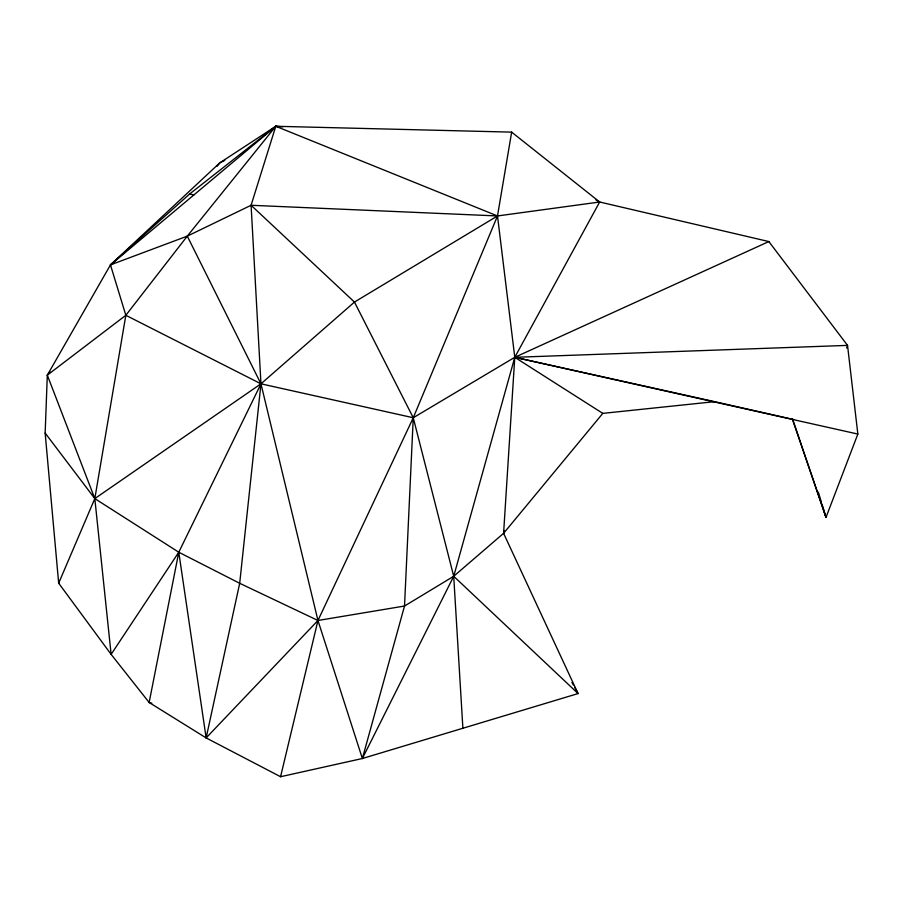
<?xml version="1.0" encoding="UTF-8"?>
<svg xmlns="http://www.w3.org/2000/svg" width="903" height="903" viewBox="0 0 903 903"><rect width="100%" height="100%" fill="white"/><g stroke="black" fill="none" stroke-linecap="round" stroke-linejoin="round"><path stroke-width="1.35" d="M511.662 132.131L497.497 215.952L514.778 357.306L503.592 533.323L578.078 693.572L362.374 758.509L280.573 776.727L206.144 737.92L149.142 702.489L111.125 654.37L58.672 583.18L45.15 433.056L47.317 375.151L110.471 264.884L219.779 162.867L275.776 126.273L511.662 132.131L599.66 202.001L768.848 241.564L847.533 345.386L857.85 434.061L826.019 517.374L792.405 419.195M362.374 758.509L453.712 576.272L514.778 357.306L599.66 202.001L497.497 215.952L413.258 417.75L404.521 606.026L362.374 758.509L317.958 620.485L260.967 383.82L251.09 205.274L275.776 126.273L282.808 126.838M278.53 126.917L275.776 126.273L187.282 236.134L260.967 383.82L239.69 583.293L206.144 737.92L317.958 620.485L413.258 417.75L514.778 357.306L768.848 241.564M59.113 580.415L58.672 583.18L94.815 498.603L125.833 315.282L110.471 264.884L189.63 193.998L275.776 126.273L497.497 215.952L354.461 302.065L260.967 383.82L94.815 498.603L111.125 654.37L178.783 552.218L260.967 383.82L413.258 417.75L453.712 576.272L462.889 728.236M280.573 776.727L317.958 620.485L404.521 606.026L453.712 576.272L503.592 533.323L602.798 413.382L714.668 401.654L793.681 419.534M503.592 533.323L504.371 530.637M846.562 348.005L847.533 345.386L514.778 357.306L602.798 413.382M217.217 166.197L219.779 162.867L224.745 160.418M317.958 620.485L239.69 583.293L178.783 552.218L94.815 498.603L47.317 375.151L125.833 315.282L187.282 236.134L251.09 205.274L497.497 215.952M47.317 375.151L50.015 371.912M187.282 236.134L110.471 264.884L275.776 126.273M110.471 264.884L112.92 263.529M714.668 401.654L514.778 357.306L857.85 434.061M189.63 193.998L193.852 194.969M151.817 703.189L149.142 702.489L178.783 552.218L206.144 737.92M125.833 315.282L260.967 383.82M595.969 199.935L599.66 202.001M251.09 205.274L354.461 302.065L413.258 417.75M453.712 576.272L578.078 693.572L574.68 687.42M45.15 433.056L94.815 498.603M571.96 682.499L573.326 684.959M792.721 419.489L826.019 517.374L821.967 504.055M818.31 492.067L821.154 501.391"/></g></svg>
